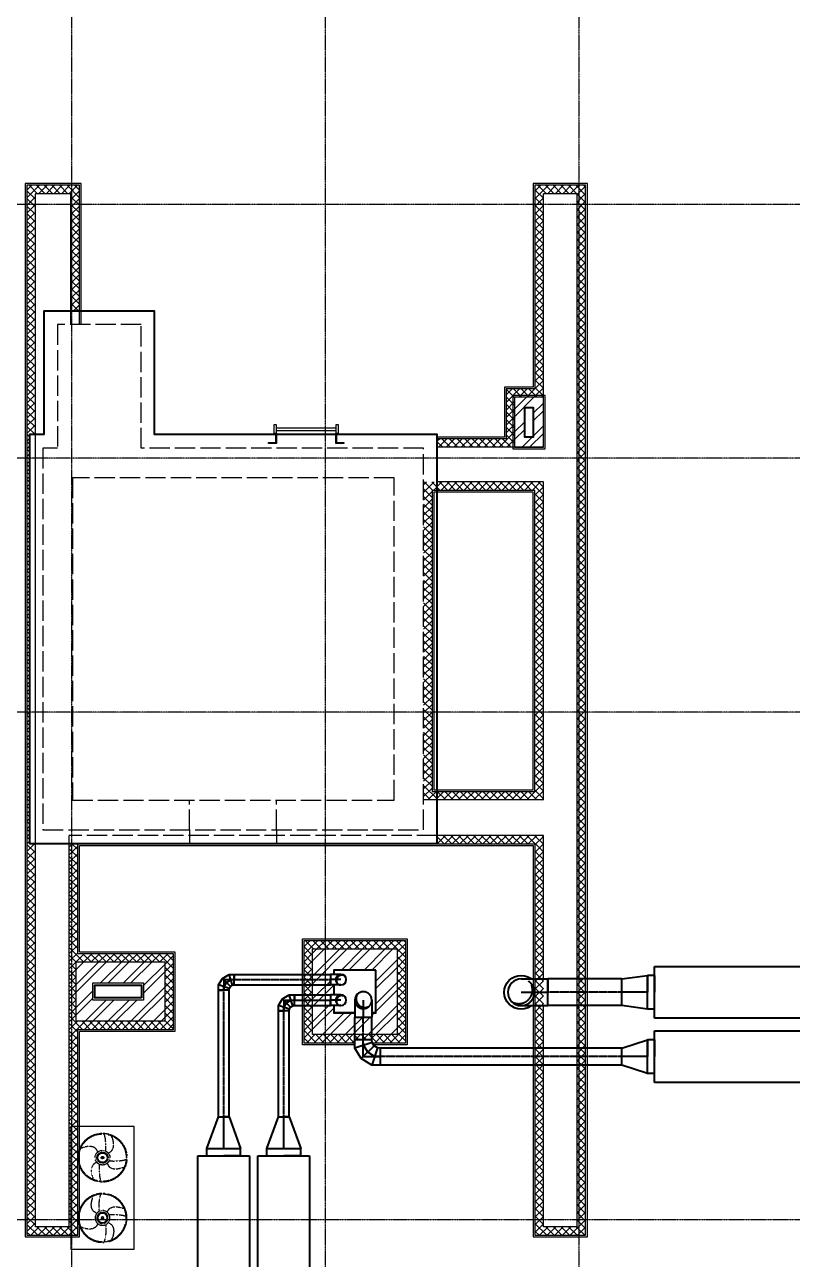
# Model space of a CAD drawing. Header units: millimetres. Extents: x -222892 to 671268, y 0 to 135099.
# Drawn here: x 469510 to 478585, y 106136 to 120723 of the extents above; entities that cross this region are included whole.
import ezdxf
from ezdxf import colors
from ezdxf.entities.mleader import LeaderData, LeaderLine
from ezdxf.math import Vec2, Vec3

# ---------------------------------------------------------------- set-up
doc = ezdxf.new("R2010")
doc.units = ezdxf.units.MM
for name, pattern in [('ACAD_ISO02W100', [15, 12, -3]), ('CENTER', [2, 1.25, -0.25, 0.25, -0.25]), ('CENTER2', [28.575000000000003, 19.05, -3.175, 3.175, -3.175]), ('HIDDEN', [6, 4, -2]), ('осевая', [2, 1.25, -0.25, 0.25, -0.25])]:
    doc.linetypes.add(name, pattern=pattern)
for name, color, linetype in [('Aks_скрытые_линии', 7, 'HIDDEN'), ('Aks_Схема', 3, 'Continuous'), ('АР_Парапет', 142, 'Continuous'), ('ПРОЕМЫ ОВ', 173, 'Continuous')]:
    doc.layers.add(name, color=color, linetype=linetype)
for name, color, linetype, lineweight in [('АР_Перегородки кирпич', 244, 'Continuous', 5), ('АР_Перегородки_кирпич_Штрих', 244, 'Continuous', 5), ('АР_Тонкие линие построения', 251, 'Continuous', 5), ('АР_Утеплитель', 154, 'Continuous', 5), ('АР_Штрих утеплитель', 24, 'Continuous', 5), ('КР_Оси', 7, 'Continuous', 5), ('КР_Тонкая', 250, 'Continuous', 5), ('М_0_В35', 142, 'Continuous', 25), ('М_фреонопроводы', 251, 'CENTER', 5), ('М_Холод', 161, 'Continuous', 5), ('пунктир', 251, 'Continuous', 5), ('Специальное оборудование', 7, 'Continuous', 5)]:
    doc.layers.add(name, color=color, linetype=linetype, lineweight=lineweight)
doc.styles.get("Standard").update_dxf_attribs({"font": 'arial.ttf'})
pattern_1 = [(45, (0, 0), (-44.90128060534577, 44.90128060534577), []), (135, (0, 0), (-44.90128060534577, -44.90128060534576), [])]
pattern_2 = [(45, (0, 0), (-134.7038418160373, 134.7038418160373), []), (45, (89.80260000000001, 0), (-134.7038418160373, 134.7038418160373), [])]

# ---------------------------------------------------------------- blocks, each defined once
blk = doc.blocks.new('A$C0d4e4e51')
at = {"layer": 'М_фреонопроводы'}
for centre, radius in [((0, 0), 288.8566844358662), ((0, 0), 280.0460147857403), ((0, 0), 86.98640421516119), ((0, 3.637978807091713e-12), 65.82206057451572), ((0, 3.637978807091713e-12), 63.32245125797893), ((0, 3.637978807091713e-12), 56.71282374609209), ((0, 0), 54.54809857845037), ((0, 0), 14.99765589915607), ((0, 3.637978807091713e-12), 8.998593539488997)]:
    blk.add_circle(centre, radius, dxfattribs=at)
for points in [[(38.81393808877328, 77.84672586773013), (39.43069206242217, 120.3497430797324), (39.47233744623372, 124.4594547744491), (35.66894700675039, 209.123091795238), (35.17107245826628, 213.5192511267633), (31.78933022113051, 237.1253008804342), (27.78976368147414, 255.6517357684061), (20.06445512908977, 275.2600530449563), (15.84786306304159, 279.5972382440705)], [(63.54760664294008, 59.40260184484941), (65.73832356143976, 58.00498084995343), (68.34381133969873, 57.87383059890271), (74.83213327103294, 59.95696780453363), (98.28155533538666, 72.37771393170624), (102.4814754161052, 75.86668588565226), (121.3887601780589, 101.6294875521926), (128.0909414612688, 120.3129603113375), (132.1284807362827, 151.4181425748029), (125.5335555436322, 204.1606599614897), (112.3440243985387, 253.1503100278678), (112.0503138446948, 256.6524840415077), (112.0560640089097, 256.665654856246)], [(-77.82987675641198, 38.83033988487296), (-132.6866261559189, 39.51315608773075), (-179.6618912399863, 38.15869686541919), (-250.1639833884547, 28.83113718986715), (-273.735531223414, 21.14097486649553), (-279.0702124371892, 17.69482380398767), (-279.5427027341793, 16.78236411924809)], [(-59.40322799712885, 63.54702323626043), (-57.95132772275247, 65.92323795983248), (-57.81069860747084, 68.12168681551339), (-66.13242229243042, 88.73537166748793), (-89.68721753318096, 114.5516164181754), (-113.1485436978401, 125.9900323876027), (-136.6817204181571, 131.155181952734), (-160.1875698759104, 132.1402363777997), (-183.6778367552906, 129.6615824114306), (-206.8629539503017, 124.8615624744525), (-230.6765725885052, 117.9500065310131), (-249.9349933031481, 112.4497500339094), (-250.1639833884547, 125.8719659518611), (-250.3874668942881, 125.6004135641269)], [(-65.60806570155546, -57.1158142127133), (-85.7318453581538, -64.55684122126695), (-89.76284992770525, -66.70990112627624), (-109.2171977745602, -82.74032893414551), (-113.2483344665379, -87.83830825575205), (-131.6896096614655, -142.0107320795069), (-131.9470465349732, -146.0117300520578), (-117.9075176594779, -230.8108275714912), (-113.1745423458051, -246.46223046249), (-112.6694436229882, -251.8082155990414), (-113.1850353375776, -254.7440878514062), (-113.708465914533, -255.922166247361)], [(59.11560495081358, -63.81070736391848), (57.95153387717437, -65.92304112415877), (57.81194275961025, -67.83217758488536), (64.31694757047808, -85.24637534668364), (74.71775531442836, -101.1676535591214), (78.7454179043998, -105.516544056205), (98.20900750067085, -119.6778879330232), (102.3855371720274, -121.7435801907632), (121.3159107790561, -128.3445471898413), (125.3248903668718, -129.266920987), (144.7414908983046, -131.8779404638008), (149.0356453520362, -132.069310525294), (168.2951715114759, -131.8483241215872), (172.3876948588877, -131.4734702054047), (191.8369328343542, -128.232706872237), (213.4106816254789, -123.1248564562156), (235.4127962280763, -116.4471487484661), (239.3971075395821, -115.1846321040757), (252.9740532205906, -112.5108137534517), (257.9890519533074, -108.9376861770543)], [(78.29462670424255, -37.90232113634193), (78.75280149595346, -38.45243077696796), (81.9342638203525, -38.88761753211293), (98.28155533532845, -38.88761753211293), (102.2703480111668, -39.11849815771711), (121.3069393527112, -39.44199996194584), (125.3212771530962, -39.47957649205273), (144.8442776836455, -39.47957649205273), (148.843652590178, -39.47957649205273), (168.3361992100254, -38.76028489688179), (172.3399801654741, -38.76028489688179), (191.7170467665419, -37.308851076672), (195.9839557032101, -36.95291361593627), (213.4016683715163, -35.1848435177053), (217.4017371113878, -34.82572348172835), (235.3934991882415, -31.9824380530481), (239.4466719495831, -31.27066237922918), (257.9657091209083, -26.55387223586877), (261.9935612624977, -25.53252835354942), (275.0905243118759, -20.15364528933424), (278.1652131528826, -17.69482162112763), (279.5329044557875, -16.94478456313664)]]:
    blk.add_spline(points, degree=3, dxfattribs=at)
blk = doc.blocks.new('LADDER_12760 - LADDER_12760-5164013-3_1 этаж')
at = {"layer": 'Специальное оборудование'}
for p, q in [((25.00000000001089, 95.00000000009393), (-50.00000000000482, 95.00000000009395)), ((-50.00000000000482, 95.00000000009395), (-50.00000000000483, 88.00000000009472)), ((-50.00000000000484, 88.00000000009472), (17.99999999999474, 88.00000000009472)), ((-2.099747042905164e-11, 1.904017958923043e-13), (24.99999999995375, 1.904017958923043e-13)), ((-2.099747042905164e-11, -76.19999999999982), (-2.099747042905164e-11, 1.861177878481613e-13)), ((17.99999999999475, 88.00000000009472), (17.99999999999473, 1.184385922670117e-13)), ((25.00000000001073, 5.075939668586216e-14), (25.00000000001089, 95.00000000009393)), ((24.99999999995375, 1.861177878481613e-13), (24.99999999995375, -76.19999999999982)), ((575.0000000000002, 95.00000000009253), (575.0000000000007, -3.383959779057477e-13)), ((650.000000000001, 95.00000000009253), (575.0000000000002, 95.00000000009253)), ((574.9999999998712, 1.904017958923096e-13), (599.9999999998744, 1.904017958923096e-13)), ((574.9999999998712, -76.19999999999982), (574.9999999998712, 1.861177878481613e-13)), ((582.0000000000011, -4.39914771277472e-13), (582.0000000000011, 88.00000000009248)), ((582.0000000000011, 88.00000000009248), (650.000000000001, 88.00000000009248)), ((599.9999999998744, 1.861177878481613e-13), (599.9999999998744, -76.19999999999982)), ((650.000000000001, 88.00000000009248), (650.000000000001, 95.00000000009253)), ((24.99999999995375, -76.19999999999982), (-2.099747042905164e-11, -76.19999999999982)), ((24.9999999999913, -25.39999999999994), (575.0000000000036, -25.39999999999994)), ((575.0000000000036, -45.39999999999994), (24.99999999999127, -45.39999999999994)), ((599.9999999998744, -76.19999999999982), (574.9999999998712, -76.19999999999982))]:
    blk.add_line(p, q, dxfattribs=at)
blk = doc.blocks.new('Aks_es_drop_rnd_200_200_wipe')
at = {"color": 0, "linetype": 'ByBlock', "lineweight": -2}
blk.add_wipeout([(-1, 0), (-0.9945218953682731, 0.10452846326765375), (-0.9781476007338059, 0.20791169081775918), (-0.9510565162951536, 0.30901699437494745), (-0.913545457642601, 0.40673664307580015), (-0.8660254037844388, 0.5), (-0.8090169943749475, 0.5877852522924734), (-0.743144825477394, 0.6691306063588573), (-0.6691306063588582, 0.743144825477394), (-0.5877852522924731, 0.8090169943749475), (-0.5, 0.8660254037844393), (-0.40673664307580015, 0.9135454576426012), (-0.30901699437494745, 0.9510565162951536), (-0.2079116908177594, 0.9781476007338057), (-0.10452846326765353, 0.9945218953682726), (-4.440892098500626e-16, 1), (0.10452846326765297, 0.9945218953682735), (0.2079116908177589, 0.9781476007338057), (0.30901699437494695, 0.9510565162951536), (0.40673664307579965, 0.9135454576426012), (0.4999999999999994, 0.8660254037844393), (0.5877852522924727, 0.8090169943749475), (0.6691306063588579, 0.743144825477394), (0.7431448254773941, 0.6691306063588573), (0.8090169943749473, 0.5877852522924734), (0.8660254037844386, 0.5), (0.913545457642601, 0.4067366430757997), (0.9510565162951539, 0.30901699437494745), (0.9781476007338056, 0.20791169081775873), (0.9945218953682735, 0.10452846326765286), (1, 0), (1, -2), (-1, -2)], dxfattribs=at)
blk = doc.blocks.new('Aks_es_drop_rnd_200_200')
at = {"color": 0, "linetype": 'ByBlock', "lineweight": -2}
blk.add_arc((0, 0), 1, 0, 180, dxfattribs=at)
blk.add_blockref('Aks_es_drop_rnd_200_200_wipe', (0, 0), dxfattribs=at)
for p, q in [((-1, 0), (-1, -2)), ((1, 0), (1, -2)), ((-1, -2), (1, -2))]:
    blk.add_line(p, q, dxfattribs=at)
at = {"color": 200, "linetype": 'CENTER2', "lineweight": -2}
blk.add_line((0, 0), (0, -2), dxfattribs=at)
at = {"color": 0, "linetype": 'ByBlock', "lineweight": -2}
blk.add_arc((0, 0), 1, 0, 180, dxfattribs=at)
at = {"layer": 'Aks_скрытые_линии'}
for centre, radius, start, end in [((0, 0), 1, 180, 0), ((0.1767766952966369, 0.1767766952966369), 1.030776406404415, 149.0362434679265, 300.9637565320735)]:
    blk.add_arc(centre, radius, start, end, dxfattribs=at)
at = {"layer": 'Aks_Схема'}
blk.add_line((0, 0), (0, -2), dxfattribs=at)
blk = doc.blocks.new('Aks_es_drop_rnd_125_125_wipe')
at = {"color": 0, "linetype": 'ByBlock', "lineweight": -2}
blk.add_wipeout([(-0.625, 0), (-0.6215761846051708, 0.06533028954228337), (-0.6113422504586287, 0.12994480676109932), (-0.5944103226844708, 0.19313562148434205), (-0.5709659110266256, 0.25421040192237543), (-0.5412658773652743, 0.3125), (-0.5056356214843422, 0.3673657826827954), (-0.46446551592337126, 0.41820662897428607), (-0.4182066289742863, 0.46446551592337126), (-0.3673657826827956, 0.5056356214843425), (-0.3125, 0.5412658773652743), (-0.2542104019223753, 0.5709659110266254), (-0.19313562148434216, 0.5944103226844706), (-0.12994480676109965, 0.6113422504586286), (-0.06533028954228359, 0.6215761846051708), (-2.220446049250313e-16, 0.625), (0.06533028954228334, 0.6215761846051708), (0.12994480676109932, 0.6113422504586286), (0.19313562148434185, 0.594410322684471), (0.25421040192237476, 0.5709659110266254), (0.3124999999999996, 0.5412658773652743), (0.3673657826827954, 0.5056356214843425), (0.4182066289742862, 0.46446551592337126), (0.4644655159233713, 0.4182066289742865), (0.505635621484342, 0.3673657826827954), (0.5412658773652741, 0.3125), (0.5709659110266256, 0.254210401922375), (0.5944103226844711, 0.19313562148434205), (0.6113422504586286, 0.12994480676109887), (0.621576184605171, 0.06533028954228293), (0.6250000000000001, 0), (0.6250000000000001, -1.25), (-0.625, -1.25)], dxfattribs=at)
blk = doc.blocks.new('Aks_es_drop_rnd_125_125')
at = {"color": 0, "linetype": 'ByBlock', "lineweight": -2}
blk.add_arc((0, 0), 0.625, 0, 180, dxfattribs=at)
blk.add_blockref('Aks_es_drop_rnd_125_125_wipe', (0, 0), dxfattribs=at)
for p, q in [((-0.625, 0), (-0.625, -1.25)), ((0.625, 0), (0.625, -1.25)), ((-0.625, -1.25), (0.625, -1.25))]:
    blk.add_line(p, q, dxfattribs=at)
at = {"color": 200, "linetype": 'CENTER2', "lineweight": -2}
blk.add_line((0, 0), (0, -1.25), dxfattribs=at)
at = {"color": 0, "linetype": 'ByBlock', "lineweight": -2}
blk.add_arc((0, 0), 0.625, 0, 180, dxfattribs=at)
at = {"layer": 'Aks_скрытые_линии'}
for centre, radius, start, end in [((0, 0), 0.625, 180, 0), ((0.1104854345603981, 0.1104854345603981), 0.6442352540027595, 149.0362434679265, 300.9637565320735)]:
    blk.add_arc(centre, radius, start, end, dxfattribs=at)
at = {"layer": 'Aks_Схема'}
blk.add_line((0, 0), (0, -1.25), dxfattribs=at)
blk = doc.blocks.new('*U4608')
at = {"linetype": 'ByBlock'}
for p, q in [((-15.55352697218349, -3.05), (-15.55352697218349, 3.05)), ((-15.55352697218349, 3.05), (15.55207691330563, 3.05)), ((15.55207691330563, 3.05), (15.55207691330563, -3.05)), ((15.55207691330563, -3.05), (-15.55352697218349, -3.05))]:
    blk.add_line(p, q, dxfattribs=at)
blk = doc.blocks.new('Aks_rs_mixed_400x200_to_315_300_wipe')
at = {"color": 0, "linetype": 'ByBlock', "lineweight": -2}
blk.add_wipeout([(-2, 0), (2, 0), (1.575, 3), (-1.575, 3)], dxfattribs=at)
blk = doc.blocks.new('Aks_rs_mixed_400x200_to_315_300')
at = {"color": 0, "linetype": 'ByBlock', "lineweight": -2}
blk.add_blockref('Aks_rs_mixed_400x200_to_315_300_wipe', (0, 0), dxfattribs=at)
for p, q in [((-2, 0), (-1.575, 3)), ((-1.575, 3), (1.575, 3)), ((1.575, 3), (2, 0)), ((-2, 0), (2, 0))]:
    blk.add_line(p, q, dxfattribs=at)
at = {"layer": 'Aks_Схема'}
blk.add_line((0, 0), (0, 3), dxfattribs=at)
blk = doc.blocks.new('Aks_es_drop_rnd_315_315_wipe')
at = {"color": 0, "linetype": 'ByBlock', "lineweight": -2}
blk.add_wipeout([(-1.575, 8.881784197001252e-16), (-1.56637198520503, 0.1646323296465546), (-1.540582471155744, 0.32746091303797087), (-1.497914013164867, 0.48670176614054217), (-1.4388340957870966, 0.6406102128443862), (-1.3639900109604912, 0.7875000000000005), (-1.274201766140543, 0.9257617723606453), (-1.1704531001268956, 1.0538807050152013), (-1.0538807050152015, 1.1704531001268963), (-0.925761772360645, 1.2742017661405427), (-0.7874999999999999, 1.3639900109604914), (-0.6406102128443854, 1.4388340957870964), (-0.48670176614054217, 1.4979140131648672), (-0.3274609130379711, 1.5405824711557443), (-0.1646323296465544, 1.5663719852050306), (-3.3306690738754696e-16, 1.5750000000000002), (0.16463232964655394, 1.5663719852050315), (0.32746091303797026, 1.5405824711557443), (0.48670176614054145, 1.4979140131648672), (0.6406102128443845, 1.4388340957870964), (0.787499999999999, 1.3639900109604914), (0.9257617723606445, 1.2742017661405427), (1.0538807050152013, 1.1704531001268972), (1.1704531001268956, 1.0538807050152021), (1.2742017661405418, 0.9257617723606453), (1.363990010960491, 0.7875000000000005), (1.4388340957870964, 0.6406102128443845), (1.4979140131648672, 0.48670176614054217), (1.5405824711557436, 0.32746091303797087), (1.5663719852050306, 0.16463232964655372), (1.5750000000000002, 8.881784197001252e-16), (1.5750000000000002, -3.1499999999999995), (-1.575, -3.1499999999999995)], dxfattribs=at)
blk = doc.blocks.new('Aks_es_drop_rnd_315_315')
at = {"color": 0, "linetype": 'ByBlock', "lineweight": -2}
blk.add_arc((0, 0), 1.575, 0, 180, dxfattribs=at)
blk.add_blockref('Aks_es_drop_rnd_315_315_wipe', (0, 0), dxfattribs=at)
for p, q in [((-1.575, 0), (-1.575, -3.15)), ((1.575, 0), (1.575, -3.15)), ((-1.575, -3.15), (1.575, -3.15))]:
    blk.add_line(p, q, dxfattribs=at)
at = {"color": 200, "linetype": 'CENTER2', "lineweight": -2}
blk.add_line((0, 0), (0, -3.15), dxfattribs=at)
at = {"color": 0, "linetype": 'ByBlock', "lineweight": -2}
blk.add_arc((0, 0), 1.575, 0, 180, dxfattribs=at)
at = {"layer": 'Aks_скрытые_линии'}
for centre, radius, start, end in [((0, 0), 1.575, 180, 0), ((0.2784232950922031, 0.2784232950922031), 1.623472840086954, 149.0362434679265, 300.9637565320735)]:
    blk.add_arc(centre, radius, start, end, dxfattribs=at)
at = {"layer": 'Aks_Схема'}
blk.add_line((0, 0), (0, -3.15), dxfattribs=at)
blk = doc.blocks.new('Aks_rs_mixed_400x200_to_200_300_wipe')
at = {"color": 0, "linetype": 'ByBlock', "lineweight": -2}
blk.add_wipeout([(-2, 0), (2, 0), (1, 3), (-1, 3)], dxfattribs=at)
blk = doc.blocks.new('Aks_rs_mixed_400x200_to_200_300')
at = {"color": 0, "linetype": 'ByBlock', "lineweight": -2}
blk.add_blockref('Aks_rs_mixed_400x200_to_200_300_wipe', (0, 0), dxfattribs=at)
for p, q in [((-2, 0), (-1, 3)), ((-1, 3), (1, 3)), ((1, 3), (2, 0)), ((-2, 0), (2, 0))]:
    blk.add_line(p, q, dxfattribs=at)
at = {"layer": 'Aks_Схема'}
blk.add_line((0, 0), (0, 3), dxfattribs=at)
blk = doc.blocks.new('Aks_es_rnd_200_90_200_wipe')
at = {"color": 0, "linetype": 'ByBlock', "lineweight": -2}
blk.add_wipeout([(1, -1.9999999999986557), (-1, -1.9999999999986562), (-1, -0.9999999999993276), (-0.2360679775003912, 0.23606797750023212), (0.9999999999986562, 1.0000000000006715), (1.9999999999979838, 1.0000000000013438), (1.999999999999328, -0.9999999999986562), (1.6837722339827157, -1.0513167019482914), (1.292893218813215, -1.2928932188123463), (1.0513167019494225, -1.6837722339820098)], dxfattribs=at)
blk = doc.blocks.new('Aks_es_rnd_200_90_200')
at = {"color": 0, "linetype": 'ByBlock', "lineweight": -2}
blk.add_blockref('Aks_es_rnd_200_90_200_wipe', (0, 0), dxfattribs=at)
for p, q in [((-1, -0.9999999999993276), (-0.2360679775003911, 0.2360679775002321)), ((-0.2360679775003911, 0.2360679775002321), (0.999999999998656, 1.000000000000672)), ((1.292893218813215, -1.292893218812346), (-0.2360679775003911, 0.2360679775002321)), ((1.683772233982716, -1.051316701948291), (0.999999999998656, 1.000000000000672)), ((0.999999999998656, 1.000000000000672), (1.999999999997984, 1.000000000001344)), ((1.999999999999328, -0.9999999999986557), (1.999999999997984, 1.000000000001344)), ((1.051316701949423, -1.683772233982009), (-1, -0.9999999999993276)), ((-1, -1.999999999998656), (-1, -0.9999999999993276)), ((1.051316701949423, -1.683772233982009), (1.292893218813215, -1.292893218812346)), ((1.292893218813215, -1.292893218812346), (1.683772233982716, -1.051316701948291)), ((1.683772233982716, -1.051316701948291), (1.999999999999328, -0.9999999999986557)), ((1, -1.999999999998656), (-1, -1.999999999998656)), ((1, -1.999999999998656), (1.051316701949423, -1.683772233982009))]:
    blk.add_line(p, q, dxfattribs=at)
at = {"color": 200, "linetype": 'CENTER2', "lineweight": -2}
blk.add_lwpolyline([(0, -1.999999999998656), (0.02565835097471125, -1.341886116990668), (0.5284126206564119, -0.5284126206560569), (1.341886116990686, -0.02565835097380942), (1.999999999998656, 1.34425803821614e-12)], dxfattribs=at)
at = {"layer": 'Aks_Схема'}
for q in [(1.999999999998656, 1.34425803821614e-12), (0, -1.999999999998656)]:
    blk.add_line((0, 0), q, dxfattribs=at)
blk = doc.blocks.new('Aks_rs_mixed_400x200_to_125_375_wipe')
at = {"color": 0, "linetype": 'ByBlock', "lineweight": -2}
blk.add_wipeout([(-2, 0), (2, 0), (0.625, 3.75), (-0.625, 3.75)], dxfattribs=at)
blk = doc.blocks.new('Aks_rs_mixed_400x200_to_125_375')
at = {"color": 0, "linetype": 'ByBlock', "lineweight": -2}
blk.add_blockref('Aks_rs_mixed_400x200_to_125_375_wipe', (0, 0), dxfattribs=at)
for p, q in [((-2, 0), (-0.625, 3.75)), ((-0.625, 3.75), (0.625, 3.75)), ((0.625, 3.75), (2, 0)), ((-2, 0), (2, 0))]:
    blk.add_line(p, q, dxfattribs=at)
at = {"layer": 'Aks_Схема'}
blk.add_line((0, 0), (0, 3.75), dxfattribs=at)
blk = doc.blocks.new('Aks_es_rnd_125_90_125_wipe')
at = {"color": 0, "linetype": 'ByBlock', "lineweight": -2}
blk.add_wipeout([(0.6250000000000001, -1.2499999999999112), (-0.625, -1.2499999999999112), (-0.6249999999999998, -0.6249999999999554), (-0.14754248593740793, 0.1475424859373975), (0.6249999999999108, 0.625000000000044), (1.249999999999866, 0.6250000000000888), (1.2499999999999554, -0.6249999999999114), (1.0523576462394466, -0.65707293871835), (0.808058261758392, -0.8080582617583347), (0.6570729387184246, -1.0523576462394)], dxfattribs=at)
blk = doc.blocks.new('Aks_es_rnd_125_90_125')
at = {"color": 0, "linetype": 'ByBlock', "lineweight": -2}
blk.add_blockref('Aks_es_rnd_125_90_125_wipe', (0, 0), dxfattribs=at)
for p, q in [((-0.6249999999999998, -0.624999999999955), (-0.1475424859374079, 0.1475424859373982)), ((-0.1475424859374079, 0.1475424859373982), (0.6249999999999107, 0.6250000000000444)), ((0.8080582617583921, -0.8080582617583342), (-0.1475424859374079, 0.1475424859373982)), ((1.052357646239447, -0.6570729387183495), (0.6249999999999107, 0.6250000000000444)), ((0.6249999999999107, 0.6250000000000444), (1.249999999999866, 0.6250000000000893)), ((1.249999999999955, -0.6249999999999107), (1.249999999999866, 0.6250000000000893)), ((0.6570729387184246, -1.0523576462394), (-0.6249999999999998, -0.624999999999955)), ((-0.625, -1.249999999999911), (-0.6249999999999998, -0.624999999999955)), ((0.625, -1.249999999999911), (-0.625, -1.249999999999911)), ((0.625, -1.249999999999911), (0.6570729387184246, -1.0523576462394)), ((0.6570729387184246, -1.0523576462394), (0.8080582617583921, -0.8080582617583342)), ((0.8080582617583921, -0.8080582617583342), (1.052357646239447, -0.6570729387183495)), ((1.052357646239447, -0.6570729387183495), (1.249999999999955, -0.6249999999999107))]:
    blk.add_line(p, q, dxfattribs=at)
at = {"color": 200, "linetype": 'CENTER2', "lineweight": -2}
blk.add_lwpolyline([(0, -1.249999999999911), (0.01603646935921244, -0.8386788231196773), (0.3302578879104921, -0.330257887910468), (0.8386788231196787, -0.01603646935915254), (1.249999999999911, 8.926193117986259e-14)], dxfattribs=at)
at = {"layer": 'Aks_Схема'}
for q in [(1.249999999999911, 8.926193117986259e-14), (0, -1.249999999999911)]:
    blk.add_line((0, 0), q, dxfattribs=at)
blk = doc.blocks.new('_None')
blk = doc.blocks.new('*U5875')
at = {"color": 0, "linetype": 'ByBlock', "lineweight": -2, "ltscale": 10}
blk.add_line((0, 0), (-71486.8863278564, 0), dxfattribs=at)
blk = doc.blocks.new('*U5876')
at = {"color": 0, "linetype": 'ByBlock', "lineweight": -2, "ltscale": 10}
blk.add_line((0, 0), (-71486.8863278563, 2.91038304567337e-11), dxfattribs=at)
blk = doc.blocks.new('*U5877')
at = {"color": 0, "linetype": 'ByBlock', "lineweight": -2, "ltscale": 10}
blk.add_line((0, 0), (-71486.8863278562, 1.455191522836685e-11), dxfattribs=at)
blk = doc.blocks.new('*U5878')
at = {"color": 0, "linetype": 'ByBlock', "lineweight": -2, "ltscale": 10}
blk.add_line((0, 0), (-71486.8863278562, 0), dxfattribs=at)
blk = doc.blocks.new('*U5886')
at = {"color": 0, "linetype": 'ByBlock', "lineweight": -2, "ltscale": 10}
blk.add_line((0, 0), (5.820766091346741e-11, -53277.7616451292), dxfattribs=at)
blk = doc.blocks.new('*U5887')
at = {"color": 0, "linetype": 'ByBlock', "lineweight": -2, "ltscale": 10}
blk.add_line((0, 0), (5.820766091346741e-11, -53277.7616451292), dxfattribs=at)
blk = doc.blocks.new('*U5901')
at = {"color": 0, "linetype": 'ByBlock', "lineweight": -2, "ltscale": 10}
blk.add_line((0, 0), (5.820766091346741e-11, -53277.7616451292), dxfattribs=at)
blk = doc.blocks.new('A$C4c190d01')
at = {"layer": 'КР_Оси', "linetype": 'осевая'}
for name, p in [('*U5886', (5569.938392028183, 78593.59175630503)), ('*U5887', (8569.938392028183, 78593.59175630515)), ('*U5901', (11569.93839202818, 78593.59175630515)), ('*U5878', (61698.28406804663, 63394.99999999997)), ('*U5877', (61698.28406804663, 60394.99999999997)), ('*U5876', (61698.28406804663, 57394.99999999994)), ('*U5875', (61698.28406804675, 51394.99999999997))]:
    blk.add_blockref(name, p, dxfattribs=at)

msp = doc.modelspace()

# ---------------------------------------------------------------- hatches: boundary and pattern name
at = {"layer": 'АР_Перегородки_кирпич_Штрих', "ltscale": 500}
h = msp.add_hatch(dxfattribs=at)
h.set_pattern_fill('ANSI32', color=256, scale=20)
h.set_pattern_definition(pattern_2)
h.paths.add_polyline_path([(475521.3325584614, 116200.3739539183), (475421.3325584614, 116200.3739539183), (475421.3325584614, 115850.3739539183), (475521.3325584614, 115850.3739539183)], flags=16)
h.paths.add_polyline_path([(475641.3325584614, 116320.3739539183), (475301.3325584614, 116320.3739539183), (475301.3325584614, 115730.3739539183), (475641.3325584614, 115730.3739539183)])
h = msp.add_hatch(dxfattribs=at)
h.set_pattern_fill('ANSI32', color=256, scale=20)
h.set_pattern_definition(pattern_2)
h.paths.add_polyline_path([(473912.9485106076, 108790.4831422963), (472912.9485106076, 108790.4831422964), (472912.9485064383, 109803.2331427767), (473912.9485064383, 109803.2331427766)])
h.paths.add_polyline_path([(473662.9485095783, 109040.4831422964), (473162.9485095783, 109040.4831422964), (473162.9485074675, 109553.2331427767), (473662.9485074675, 109553.2331427766)], flags=16)
h = msp.add_hatch(dxfattribs=at)
h.set_pattern_fill('ANSI32', color=256, scale=20)
h.set_pattern_definition(pattern_2)
h.paths.add_polyline_path([(470915.5914959541, 109198.8280476575), (470315.3111248684, 109198.8280476575), (470315.3111248686, 109400.3489491483), (470915.5914959544, 109400.3489491483)], flags=16)
h.paths.add_polyline_path([(470118.571288331, 109650.3489491483), (471165.5914959539, 109650.3489491483), (471165.5914959539, 108948.8280476575), (470118.571288331, 108948.8280476575)])
at = {"layer": 'АР_Утеплитель', "ltscale": 500}
h = msp.add_hatch(dxfattribs=at)
h.set_pattern_fill('ANSI37', color=256, scale=20)
h.set_pattern_definition(pattern_1)
h.paths.add_polyline_path([(471165.5914959539, 108948.8280476575), (470118.571291065, 108948.8280476575), (470118.571291065, 109650.3489491483), (471165.5914959546, 109650.3489491482)], flags=16)
h.paths.add_polyline_path([(471265.5914959537, 108848.8280476575), (470136.3325584614, 108848.8280476576), (470136.3325584614, 106419.3739539181), (469536.3325584614, 106419.3739539182), (469536.3325584614, 107042.9999999999), (469536.3325584614, 118825.3739539182), (470156.3325584614, 118825.3739539182), (470156.3325584614, 117339.3739539182), (470056.3325584614, 117339.3739539182), (470056.3325584614, 118725.3739539182), (469636.3325584614, 118725.3739539182), (469636.3325584614, 115879.3739539182), (469566.3325584614, 115879.3739539182), (469566.3325584614, 111049.3739539182), (469636.3325584614, 111049.3739539182), (469636.3325584614, 106519.3739539182), (470036.3325584614, 106519.3739539182), (470036.3325584614, 109750.3489491484), (470036.3325584614, 111049.3739539182), (470136.3325584614, 111044.3739539182), (470136.3325584614, 109750.3489491483), (471265.5914959548, 109750.3489491482)])
h = msp.add_hatch(dxfattribs=at)
h.set_pattern_fill('ANSI37', color=256, scale=20)
h.set_pattern_definition(pattern_1)
h.paths.add_polyline_path([(475541.3325584614, 111664.3739539182), (474326.4074316061, 111664.3739539182), (474326.4074316061, 115220.3739539182), (475541.3325584614, 115220.3739539182)], flags=16)
h.paths.add_polyline_path([(475641.3325584614, 111564.3739539182), (474226.4074316061, 111564.3739539182), (474226.4074316061, 115320.3739539182), (475641.3325584614, 115320.3739539182)])
h = msp.add_hatch(dxfattribs=at)
h.set_pattern_fill('ANSI37', color=256, scale=20)
h.set_pattern_definition(pattern_1)
h.paths.add_polyline_path([(473912.9485106076, 108790.4831422963), (472912.9485106076, 108790.4831422964), (472912.9485064383, 109803.2331427767), (473912.9485064383, 109803.2331427766)], flags=16)
h.paths.add_polyline_path([(474012.9485110193, 108690.4831422963), (472812.9485110193, 108690.4831422964), (472812.9485060267, 109903.2331427767), (474012.9485060266, 109903.2331427766)])
at = {"layer": 'АР_Штрих утеплитель', "ltscale": 500}
h = msp.add_hatch(dxfattribs=at)
h.set_pattern_fill('ANSI37', color=256, scale=20)
h.set_pattern_definition(pattern_1)
h.paths.add_polyline_path([(487641.4537278334, 127630.6824583524), (485062.7090003203, 127630.6824583524), (485062.7090003203, 127530.6824583524), (487641.4537278334, 127530.6824583524)])
edge = h.paths.add_edge_path()
edge.add_line((485062.7090003203, 127630.6824583524), (479091.4537278329, 127630.6824583525))
edge.add_line((479091.4537278329, 127630.6824583525), (479091.4537278329, 130631.1380299823))
edge.add_line((479091.4537278329, 130631.1380299823), (470031.4537278329, 130630.6824583525))
edge.add_line((470031.4537278331, 130630.6824583525), (470031.4537278332, 127122.7369796679))
edge.add_line((470031.4537278332, 127122.7369796679), (469540.5012287336, 127122.7369796679))
edge.add_arc((470840.1243596947, 116876.8313636951), 10328.00087983883, 97.22897371527749, 132.4844128153412)
edge.add_arc((468822.5074365911, 119160.6824583515), 7281.276563062873, 132.9138654462877, 150.3769831410851)
edge.add_arc((468822.5074365918, 119160.6824583511), 7281.276563063785, 150.3769831410856, 179.9999999999889)
edge.add_line((461541.2308735281, 119160.6824583525), (461541.2308735281, 118630.6824583648))
edge.add_line((461541.2308735281, 118630.6824583648), (458031.4537278326, 118630.6824583648))
edge.add_line((458031.4537278327, 118630.6824583648), (458031.4537278327, 106570.6824583523))
edge.add_line((458031.4537278326, 106570.6824583523), (463971.3325584609, 106570.6824583522))
edge.add_line((463971.3325584609, 106570.6824583522), (463971.3325584609, 82275.68245835445))
edge.add_line((463971.3325584609, 82275.68245835445), (470503.5938203496, 82275.68244759423))
edge.add_line((470503.5938203495, 82275.68244759423), (470503.5938205426, 82375.68244759389))
edge.add_line((470503.5938205427, 82375.68244759389), (464071.3325584608, 82375.68245835445))
edge.add_line((464071.3325584607, 82375.68245835445), (464071.3325584607, 106670.6824583523))
edge.add_line((464071.3325584608, 106670.6824583523), (458131.4537278325, 106670.6824583523))
edge.add_line((458131.4537278325, 106670.6824583523), (458131.4537278327, 118530.6824583648))
edge.add_line((458131.4537278327, 118530.6824583648), (461641.2308735282, 118530.6824583648))
edge.add_line((461641.2308735282, 118530.6824583648), (461642.7089987969, 119295.6824583508))
edge.add_arc((468819.7571636449, 119161.8791517242), 7178.295318904982, 150.1859382412758, 178.9319457575192, ccw=False)
edge.add_arc((468822.5074365921, 119160.6824583507), 7181.276563064179, 133.0783930265535, 150.1885639364679, ccw=False)
edge.add_arc((470839.5899172066, 116878.6115553474), 10226.16664863278, 97.26253171683669, 132.6002756336445, ccw=False)
edge.add_line((469546.8394767644, 127022.7369796679), (470131.4537278329, 127022.7369796679))
edge.add_line((470131.4537278331, 127022.7369796679), (470131.4537278331, 130530.6824583525))
edge.add_line((470131.4537278331, 130530.6824583525), (478991.4537278329, 130530.6824583525))
edge.add_line((478991.4537278329, 130530.6824583525), (478991.4537278329, 127630.6824583525))
edge.add_line((478991.4537278329, 127630.6824583525), (478991.4537278329, 127530.6824583524))
edge.add_line((478991.4537278329, 127530.6824583524), (485062.7090003203, 127530.6824583524))
edge.add_line((485062.7090003203, 127530.6824583524), (485062.7090003203, 127630.6824583524))

# ---------------------------------------------------------------- linework, layer by layer
at = {"layer": 'АР_Парапет', "ltscale": 500}
msp.add_lwpolyline([(472486.3325584614, 111049.3739539183), (474386.4074316061, 111049.3739539183), (474386.4074316061, 115879.3739539182), (471046.4074316061, 115879.3739539182), (471046.4074316061, 117339.3739539182), (469736.4074316061, 117339.3739539182), (469736.4074316061, 115879.3739539182), (469566.3325584614, 115879.3739539182), (469566.3325584614, 111049.3739539182), (472502.848150935, 111049.3739539182)], dxfattribs=at)
at = {"layer": 'АР_Перегородки кирпич', "linetype": 'Continuous', "ltscale": 100}
for points in [[(475641.3325584614, 116320.3739539183), (475301.3325584614, 116320.3739539183), (475301.3325584614, 115730.3739539183), (475641.3325584614, 115730.3739539183)], [(475521.3325584614, 116200.3739539183), (475421.3325584614, 116200.3739539183), (475421.3325584614, 115850.3739539183), (475521.3325584614, 115850.3739539183)], [(473912.9485106076, 108790.4831422963), (472912.9485106076, 108790.4831422964), (472912.9485064383, 109803.2331427767), (473912.9485064383, 109803.2331427766)], [(473662.9485095783, 109040.4831422964), (473162.9485095783, 109040.4831422964), (473162.9485074675, 109553.2331427767), (473662.9485074675, 109553.2331427766)], [(470915.5914959541, 109198.8280476575), (470315.3111248684, 109198.8280476575), (470315.3111248686, 109400.3489491483), (470915.5914959544, 109400.3489491483)]]:
    msp.add_lwpolyline(points, close=True, dxfattribs=at)
msp.add_lwpolyline([(470118.571291065, 109650.3489491483), (471165.5914959546, 109650.3489491483), (471165.5914959539, 108948.8280476575), (470118.571291065, 108948.8280476575), (470118.571291065, 109650.3489491483)], dxfattribs=at)
at = {"layer": 'АР_Тонкие линие построения', "ltscale": 100}
for p, q in [((470056.3325584614, 118725.3739539182), (469636.3325584614, 118725.3739539182)), ((469636.3325584615, 106519.3739539182), (469636.3325584614, 118725.3739539182)), ((470056.3325584614, 117339.3739539182), (470056.3325584614, 118725.3739539182)), ((476041.3325584615, 118725.3739539182), (475641.3325584614, 118725.3739539182)), ((475641.3325584614, 115730.3739539182), (475641.3325584614, 118725.3739539182)), ((476041.3325584615, 106519.3739539182), (476041.3325584616, 118725.3739539182)), ((475641.3325584614, 115730.3739539182), (474386.4074316061, 115730.3739539182)), ((475641.3325584614, 115320.3739539182), (474386.4074316061, 115320.3739539182)), ((475641.3325584614, 111564.3739539182), (475641.3325584614, 115320.3739539182)), ((475641.3325584614, 111564.3739539182), (474386.4074316061, 111564.3739539182)), ((470036.3325584614, 106519.3739539182), (470036.3325584614, 111049.3739539182)), ((475641.3325584614, 111144.3739539182), (474386.4074316061, 111144.3739539182)), ((475641.3325584614, 106519.3739539182), (475641.3325584614, 111144.3739539182)), ((470036.3325584614, 106519.3739539181), (469636.3325584614, 106519.3739539182)), ((476041.3325584616, 106519.3739539182), (475641.3325584614, 106519.3739539182))]:
    msp.add_line(p, q, dxfattribs=at)
at = {"layer": 'АР_Утеплитель', "ltscale": 500}
for points in [[(470176.3325584614, 117179.3739539175), (470176.3325584614, 117179.3739539175), (470176.3325584614, 118845.3739539182), (469516.3325584614, 118845.3739539182), (469516.3325584614, 106399.3739539182), (470156.3325584614, 106399.3739539181), (470156.3325584614, 108828.8280476575)], [(470156.3325584614, 117179.3739539175), (470156.3325584614, 118825.3739539182), (469536.3325584614, 118825.3739539182), (469536.3325584614, 106419.3739539182), (470136.3325584614, 106419.3739539181), (470136.3325584614, 108848.8280476575)], [(474326.4074316061, 115220.3739539182), (474326.4074316061, 111664.3739539182), (475541.3325584614, 111664.3739539182), (475541.3325584614, 115220.3739539182), (474326.4074316061, 115220.3739539182)], [(470136.3325584614, 109750.3489491483), (471265.5914959548, 109750.3489491483), (471265.5914959537, 108848.8280476575), (470136.3325584614, 108848.8280476575)], [(470156.3325584614, 109770.3489491483), (471285.5914959548, 109770.3489491483), (471285.5914959537, 108828.8280476575), (470156.3325584614, 108828.8280476575)], [(470238.5712879192, 109750.3489491483), (471265.5914959548, 109750.3489491483), (471265.5914959537, 108848.8280476575), (470218.5712916308, 108848.8280476575)], [(470238.5712879192, 109750.3489491483), (471265.5914959548, 109750.3489491483), (471265.5914959537, 108848.8280476575), (470218.5712916308, 108848.8280476575)]]:
    msp.add_lwpolyline(points, dxfattribs=at)
for points in [[(475661.3325584614, 116340.3739539183), (475281.3325584614, 116340.3739539183), (475281.3325584614, 115710.3739539183), (475661.3325584614, 115710.3739539183)], [(474346.4074316061, 115200.3739539182), (474346.4074316061, 111684.3739539182), (475521.3325584614, 111684.3739539182), (475521.3325584614, 115200.3739539182)], [(474032.9485111017, 108670.4831422963), (472792.9485111017, 108670.4831422964), (472792.9485059443, 109923.2331427767), (474032.9485059443, 109923.2331427766)], [(474012.9485110193, 108690.4831422963), (472812.9485110193, 108690.4831422964), (472812.9485060267, 109903.2331427767), (474012.9485060266, 109903.2331427766)]]:
    msp.add_lwpolyline(points, close=True, dxfattribs=at)
at = {"layer": 'М_0_В35', "linetype": 'Continuous'}
for p, q in [((471987.7414904117, 109502.2064797833), (471987.7414904117, 109439.7064797833)), ((471987.7414904117, 109377.2064797833), (471987.7414904117, 109439.7064797833)), ((476570.6532671465, 109447.9831422963), (475693.6308526875, 109447.9831422964)), ((475693.6308526875, 109447.9831422964), (475693.6308526875, 109290.4831422964)), ((476570.6532671465, 109447.9831422963), (476570.6532671465, 109290.4831422963)), ((476954.9469335337, 109490.4831422964), (476870.6532671465, 109490.4831422964)), ((476870.6532671465, 109490.4831422964), (476870.6532671465, 109290.4831422964)), ((476954.9469335337, 109490.4831422964), (476954.9469335337, 109290.4831422964)), ((471800.2414904117, 109314.7064797833), (471862.7414904117, 109314.7064797833)), ((471925.2414904117, 109314.7064797833), (471862.7414904117, 109314.7064797833)), ((475693.6308526875, 109132.9831422964), (475693.6308526875, 109290.4831422964)), ((476570.6532671465, 109132.9831422963), (476570.6532671465, 109290.4831422963)), ((476870.6532671465, 109090.4831422964), (476870.6532671465, 109290.4831422964)), ((476954.9469335337, 109090.4831422964), (476954.9469335337, 109290.4831422964)), ((472697.7414904117, 109259.7913400721), (472697.7414904117, 109197.2913400721)), ((472697.7414904117, 109134.7913400721), (472697.7414904117, 109197.2913400721)), ((476570.6532671465, 109132.9831422963), (475693.6308526875, 109132.9831422964)), ((472510.2414904117, 109072.2913400721), (472572.7414904117, 109072.2913400721)), ((472635.2414904117, 109072.2913400721), (472572.7414904117, 109072.2913400721)), ((473412.9485074675, 108730.4831422964), (473412.9485074675, 108997.291340072)), ((473412.9485074675, 108997.291340072), (473512.9485074675, 108997.291340072)), ((473612.9485074675, 108997.291340072), (473512.9485074675, 108997.291340072)), ((473612.9485074675, 108730.4831422964), (473612.9485074675, 108997.291340072)), ((476954.9469335337, 109090.4831422964), (476870.6532671465, 109090.4831422964)), ((473412.9485074675, 108730.4831422964), (473512.9485074675, 108730.4831422964)), ((473612.9485074675, 108730.4831422964), (473512.9485074675, 108730.4831422964)), ((476954.9469335337, 108730.4831422964), (476870.6532671465, 108730.4831422964)), ((476870.6532671465, 108730.4831422964), (476870.6532671465, 108530.4831422964)), ((476954.9469335337, 108730.4831422964), (476954.9469335337, 108530.4831422964)), ((476570.6532671465, 108630.4831422964), (473712.9485074675, 108630.4831422964)), ((473712.9485074675, 108630.4831422964), (473712.9485074675, 108530.4831422964)), ((476570.6532671465, 108630.4831422964), (476570.6532671465, 108530.4831422964)), ((473712.9485074675, 108430.4831422964), (473712.9485074675, 108530.4831422964)), ((476570.6532671465, 108430.4831422964), (473712.9485074675, 108430.4831422964)), ((476570.6532671465, 108430.4831422964), (476570.6532671465, 108530.4831422964)), ((476870.6532671465, 108330.4831422964), (476870.6532671465, 108530.4831422964)), ((476954.9469335337, 108330.4831422964), (476954.9469335337, 108530.4831422964)), ((476954.9469335337, 108330.4831422964), (476870.6532671465, 108330.4831422964)), ((471662.7414904117, 107359.3390972885), (471662.7414904117, 107443.6327636756)), ((471662.7414904117, 107443.6327636756), (471862.7414904117, 107443.6327636756)), ((472062.7414904117, 107443.6327636756), (471862.7414904117, 107443.6327636756)), ((472062.7414904117, 107359.3390972885), (472062.7414904117, 107443.6327636756)), ((472372.7414904117, 107359.3390972884), (472372.7414904117, 107443.6327636756)), ((472372.7414904117, 107443.6327636756), (472572.7414904117, 107443.6327636756)), ((472772.7414904117, 107443.6327636756), (472572.7414904117, 107443.6327636756)), ((472772.7414904117, 107359.3390972884), (472772.7414904117, 107443.6327636756)), ((471662.7414904117, 107359.3390972885), (471862.7414904117, 107359.3390972885)), ((472062.7414904117, 107359.3390972885), (471862.7414904117, 107359.3390972885)), ((472372.7414904117, 107359.3390972884), (472572.7414904117, 107359.3390972884)), ((472772.7414904117, 107359.3390972884), (472572.7414904117, 107359.3390972884))]:
    msp.add_line(p, q, dxfattribs=at)
at = {"layer": 'М_0_В35', "color": 200, "linetype": 'CENTER2'}
for p, q in [((476570.6532671465, 109290.4831422963), (475693.6308526875, 109290.4831422964)), ((473512.9485074675, 108730.4831422964), (473512.9485074675, 108997.291340072)), ((476570.6532671465, 108530.4831422964), (473712.9485074675, 108530.4831422964))]:
    msp.add_line(p, q, dxfattribs=at)
at = {"layer": 'М_Холод', "ltscale": 2}
msp.add_lwpolyline([(470804.7316277371, 106255.5199563408), (470804.7316277371, 107705.5199563408), (470054.7316277371, 107705.5199563408), (470054.7316277371, 106255.5199563408)], close=True, dxfattribs=at)
at = {"layer": 'ПРОЕМЫ ОВ', "ltscale": 500}
for points in [[(475421.3325584614, 116200.3739539183), (475521.3325584614, 116200.3739539183), (475521.3325584614, 115850.3739539183), (475421.3325584614, 115850.3739539183)], [(473662.9485074675, 109553.2331427765), (473162.9485095783, 109553.2331427765), (473162.9485095783, 109050.4831422963), (473662.9485074675, 109050.4831422963)], [(470890.091495954, 109224.9220105078), (470340.3111248684, 109224.9220105073), (470340.3111248684, 109375.3489491477), (470890.091495954, 109375.3489491481)]]:
    msp.add_lwpolyline(points, close=True, dxfattribs=at)
msp.add_circle((475378.6308526873, 109290.4831422961), 200, dxfattribs=at)
at = {"layer": 'пунктир', "linetype": 'ACAD_ISO02W100', "ltscale": 20}
for p, q in [((470056.3325584614, 117179.3739539175), (470056.3325584614, 117339.3739539182)), ((471456.3325584614, 111209.3739539182), (471456.3325584614, 111559.3739539182)), ((472486.3325584614, 111209.3739539182), (472486.3325584614, 111559.3739539183)), ((474386.4074316061, 111564.3739539182), (474226.4074316061, 111564.3739539182)), ((471456.3325584614, 111209.3739539182), (471456.3325584614, 111049.3739539182)), ((472486.3325584614, 111209.3739539182), (472486.3325584614, 111049.3739539183)), ((474386.4074316061, 111144.3739539182), (470036.3325584614, 111144.3739539182)), ((470036.3325584614, 111049.3739539182), (470036.3325584614, 111144.3739539182))]:
    msp.add_line(p, q, dxfattribs=at)
for points in [[(470886.4074316061, 117179.3739539175), (469896.4074316061, 117179.3739539175), (469896.4074316061, 115719.3739539175), (469726.3325584614, 115719.3739539175), (469726.3325584614, 111209.3739539175), (474226.4074316061, 111209.3739539175), (474226.4074316061, 115719.3739539175), (470886.4074316061, 115719.3739539175)], [(473876.4074316061, 111559.3739539175), (473876.4074316061, 115369.3739539175), (470076.3325584615, 115369.3739539175), (470076.3325584615, 111559.3739539175)]]:
    msp.add_lwpolyline(points, close=True, dxfattribs=at)

# ---------------------------------------------------------------- block references
at = {"layer": 'М_0_В35', "linetype": 'ByBlock', "xscale": 100, "yscale": 100, "zscale": 100}
for p in [(478509.9469335337, 109290.4831422963), (478509.9469335337, 108530.4831422963)]:
    msp.add_blockref('*U4608', p, dxfattribs=at)
at = {"layer": 'М_0_В35', "linetype": 'ByBlock', "xscale": 100, "yscale": 100, "zscale": 100, "rotation": 269.999999999996}
for p in [(471862.7414904117, 105804.3390972885), (472572.7414904117, 105804.3390972884)]:
    msp.add_blockref('*U4608', p, dxfattribs=at)
at = {"layer": 'М_Холод', "ltscale": 2, "rotation": 270}
msp.add_blockref('A$C0d4e4e51', (470429.7316277371, 107336.5329308261), dxfattribs=at)
at = {"layer": 'М_Холод', "ltscale": 2, "xscale": -1, "rotation": 270}
msp.add_blockref('A$C0d4e4e51', (470429.7316277371, 106624.5069818555), dxfattribs=at)
at = {"layer": 'Специальное оборудование', "xscale": -1.2705, "yscale": 1.2705, "zscale": 1.2705, "rotation": 180}
msp.add_blockref('LADDER_12760 - LADDER_12760-5164013-3_1 этаж', (472455.766200148, 115897.4487309707), dxfattribs=at)

# ---------------------------------------------------------------- leaders
at = {"layer": 'КР_Тонкая', "linetype": 'ByBlock'}
ml = msp.add_multileader_mtext('Standard', dxfattribs=at)
ml.set_content('41', color=256)
ml.set_leader_properties()
ml.set_arrow_properties(name='NONE')
ml.build(insert=Vec2(0, 0))
ml.multileader.update_dxf_attribs({"text_left_attachment_type": 6, "text_right_attachment_type": 6, "dogleg_length": 0.36, "arrow_head_size": 0.162})
ctx = ml.context
ctx.base_point, ctx.char_height, ctx.arrow_head_size, ctx.landing_gap_size, ctx.plane_origin = Vec3(468808.5250051886, 107941.659516984, -0.02966123566466194), 250, 0.162, 0.081, Vec3(477742.9385379949, 114902.4873051857, -0.02966123566466194)
ctx.left_attachment, ctx.right_attachment, ctx.text_align_type = 6, 6, 1
notes = []
notes.append((ctx, [(0, (1, 1, 0), (468752.8238845392, 107941.659516984, -0.02966123566466194), (1, 0), 55.70112064932557, [(0, [(468470.7452064958, 107238.5487226953, -0.02966123566466194)], 0, [])])]))
ctx.mtext.insert, ctx.mtext.width, ctx.mtext.defined_height, ctx.mtext.alignment, ctx.mtext.flow_direction = Vec3(468939.7451593496, 108241.659516984, -0.02966123566466194), 2817.47973754938, 544.2773374749016, 2, 5
for ctx, leaders in notes:
    for number, flags, end, landing, length, lines in leaders:
        leader = LeaderData()
        leader.index, (leader.has_last_leader_line, leader.has_dogleg_vector, leader.attachment_direction) = number, flags
        leader.last_leader_point, leader.dogleg_vector, leader.dogleg_length = Vec3(end), Vec3(landing), length
        for number, points, colour, breaks in lines:
            line = LeaderLine()
            line.index, line.vertices, line.color, line.breaks = number, Vec3.list(points), colors.encode_raw_color(colour), breaks
            leader.lines.append(line)
        ctx.leaders.append(leader)

# ---------------------------------------------------------------- next in the draw order: block references
at = {"layer": 'М_0_В35', "linetype": 'Continuous', "xscale": 100, "yscale": 100, "zscale": 100}
for name, p, rotation in [('Aks_es_drop_rnd_125_125', (473248.6276786269, 109439.706479783), 269.9999999999978), ('Aks_es_drop_rnd_315_315', (475378.6308526875, 109290.4831422964), 89.99999999999778), ('Aks_rs_mixed_400x200_to_315_300', (476870.6532671465, 109290.4831422964), 89.99999999999754), ('Aks_es_drop_rnd_125_125', (473248.6276786269, 109197.291340072), 269.9999999999978), ('Aks_es_rnd_200_90_200', (473512.9485074675, 108530.4831422964), 89.9999999999993), ('Aks_rs_mixed_400x200_to_200_300', (476870.6532671465, 108530.4831422964), 89.99999999999787)]:
    msp.add_blockref(name, p, dxfattribs=dict(at, rotation=rotation))
for name, p in [('Aks_es_drop_rnd_200_200', (473512.9485074675, 109197.291340072)), ('Aks_rs_mixed_400x200_to_125_375', (471862.7414904117, 107443.6327636756)), ('Aks_rs_mixed_400x200_to_125_375', (472572.7414904117, 107443.6327636756))]:
    msp.add_blockref(name, p, dxfattribs=at)

# ---------------------------------------------------------------- next in the draw order: hatches: boundary and pattern name
at = {"layer": 'АР_Утеплитель', "ltscale": 500}
h = msp.add_hatch(dxfattribs=at)
h.set_pattern_fill('ANSI37', color=256, scale=20)
h.set_pattern_definition(pattern_1)
h.paths.add_polyline_path([(475641.3325584614, 111144.3739539182), (474386.4074316061, 111144.3739539182), (474386.4074316061, 111044.3739539182), (475541.3325584614, 111044.3739539182), (475541.3325584614, 106419.3739539182), (476141.3325584616, 106419.3739539182), (476141.3325584614, 118825.3739539182), (475541.3325584614, 118825.3739540371), (475541.3325584614, 116420.3739539183), (475201.3325584614, 116420.3739539183), (475201.3325584614, 115830.3739539183), (474386.4074316061, 115830.3739539182), (474386.4074316061, 115730.3739539182), (475301.3325584614, 115730.3739539183), (475301.3325584614, 116320.3739539183), (475641.3325584614, 116320.3739539183), (475641.3325584614, 118725.3739539182), (476041.3325584614, 118725.3739539182), (476041.3325584615, 106519.3739539182), (475641.3325584614, 106519.3739539182)])

# ---------------------------------------------------------------- next in the draw order: linework, layer by layer
msp.add_lwpolyline([(474386.4074316061, 111044.3739539182), (475541.3325584614, 111044.3739539182), (475541.3325584614, 106419.3739539182), (476141.3325584616, 106419.3739539182), (476141.3325584614, 118825.3739539182), (475541.3325584614, 118825.3739540371), (475541.3325584614, 116420.3739539183), (475201.3325584614, 116420.3739539183), (475201.3325584614, 115830.3739539183), (474386.4074316061, 115830.3739539182), (474386.4074316061, 115830.3739539182)], dxfattribs=at)
at = {"layer": 'М_0_В35', "linetype": 'Continuous'}
for p, q in [((471987.7414904117, 109502.2064797833), (473123.6276786269, 109502.206479783)), ((473123.6276786269, 109502.206479783), (473123.6276786269, 109439.706479783)), ((473123.6276786269, 109377.206479783), (473123.6276786269, 109439.706479783)), ((471800.2414904117, 107818.6327636756), (471800.2414904117, 109314.7064797833)), ((471925.2414904117, 107818.6327636756), (471925.2414904117, 109314.7064797833)), ((471987.7414904117, 109377.2064797833), (473123.6276786269, 109377.206479783)), ((472697.7414904117, 109259.7913400721), (473123.6276786269, 109259.791340072)), ((472697.7414904117, 109134.7913400721), (473123.6276786269, 109134.791340072)), ((473123.6276786269, 109259.791340072), (473123.6276786269, 109197.291340072)), ((473123.6276786269, 109134.791340072), (473123.6276786269, 109197.291340072)), ((472510.2414904117, 107818.6327636756), (472510.2414904117, 109072.2913400721)), ((472635.2414904117, 107818.6327636756), (472635.2414904117, 109072.2913400721)), ((471800.2414904117, 107818.6327636756), (471862.7414904117, 107818.6327636756)), ((471925.2414904117, 107818.6327636756), (471862.7414904117, 107818.6327636756)), ((472510.2414904117, 107818.6327636756), (472572.7414904117, 107818.6327636756)), ((472635.2414904117, 107818.6327636756), (472572.7414904117, 107818.6327636756))]:
    msp.add_line(p, q, dxfattribs=at)
at = {"layer": 'М_0_В35', "color": 200, "linetype": 'CENTER2'}
for p, q in [((471987.7414904117, 109439.7064797833), (473123.6276786269, 109439.706479783)), ((471862.7414904117, 107818.6327636756), (471862.7414904117, 109314.7064797833)), ((472697.7414904117, 109197.2913400721), (473123.6276786269, 109197.291340072)), ((472572.7414904117, 107818.6327636756), (472572.7414904117, 109072.2913400721))]:
    msp.add_line(p, q, dxfattribs=at)

# ---------------------------------------------------------------- next in the draw order: block references
at = {"layer": 'М_0_В35', "linetype": 'Continuous', "xscale": 100, "yscale": 100, "zscale": 100}
for p in [(471862.7414904117, 109439.7064797833), (472572.7414904117, 109197.2913400721)]:
    msp.add_blockref('Aks_es_rnd_125_90_125', p, dxfattribs=at)

# ---------------------------------------------------------------- next in the draw order: linework, layer by layer
at = {"layer": 'АР_Утеплитель', "ltscale": 500}
for points in [[(470136.3325584614, 109750.3489491483), (470136.3325584614, 111044.3739539182), (475541.3325584614, 111044.3739539182), (475541.3325584614, 106419.3739539182), (476141.3325584616, 106419.3739539182), (476141.3325584614, 118825.3739539182), (475541.3325584614, 118825.3739540371), (475541.3325584614, 116420.3739539183), (475201.3325584614, 116420.3739539183), (475201.3325584614, 115830.3739539183), (474386.4074316061, 115830.3739539182)], [(470156.3325584614, 109770.3489491483), (470156.3325584614, 111024.3739539182), (475521.3325584614, 111024.3739539182), (475521.3325584614, 106399.3739539182), (476161.3325584616, 106399.3739539182), (476161.3325584614, 118845.3739539143), (475521.3325584614, 118845.3739540411), (475521.3325584614, 116440.3739539183), (475181.3325584614, 116440.3739539183), (475181.3325584614, 115850.3739539183), (474386.4074316061, 115850.3739539182)]]:
    msp.add_lwpolyline(points, dxfattribs=at)

# ---------------------------------------------------------------- next in the draw order: block references
at = {"layer": 'КР_Оси'}
msp.add_blockref('A$C4c190d01', (464492.7705588582, 55205.68245835246), dxfattribs=at)

doc.saveas('drawing.dxf')
